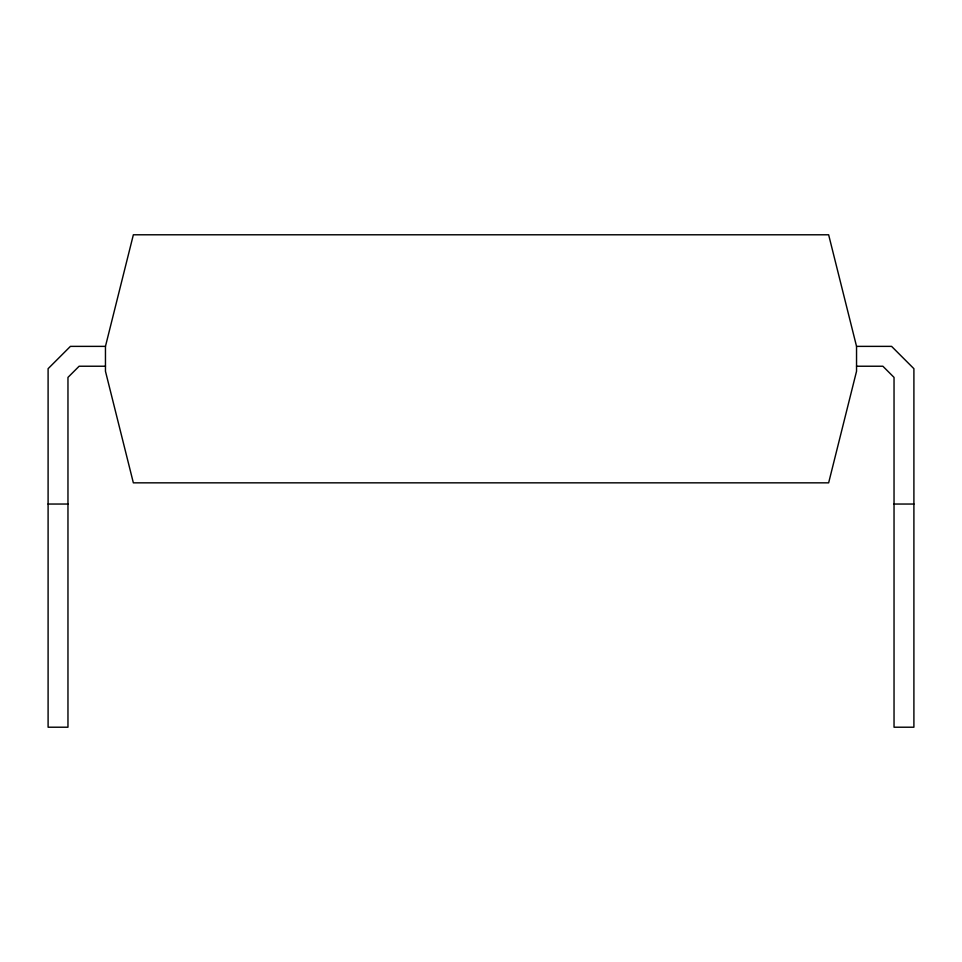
<?xml version="1.0" encoding="UTF-8"?>
<svg xmlns="http://www.w3.org/2000/svg" width="962" height="962" viewBox="0 0 962 962"><rect width="100%" height="100%" fill="white"/><g stroke="black" fill="none" stroke-linecap="round" stroke-linejoin="round"><path stroke-width="1.44" d="M105.459 346.368L133.357 234.788L828.643 234.788L856.541 346.368L856.541 371.26L828.643 482.84L133.357 482.84L105.459 371.26L105.459 346.368L70.418 346.368L48.1 368.687L48.1 727.212L67.965 727.212L67.965 377.393L79.124 366.233L105.459 366.233M856.541 346.368L891.582 346.368L913.9 368.687L913.9 727.212L894.035 727.212L894.035 377.393L882.875 366.233L856.541 366.233M48.1 504.04L67.965 504.04M894.035 504.04L913.9 504.04"/></g></svg>
